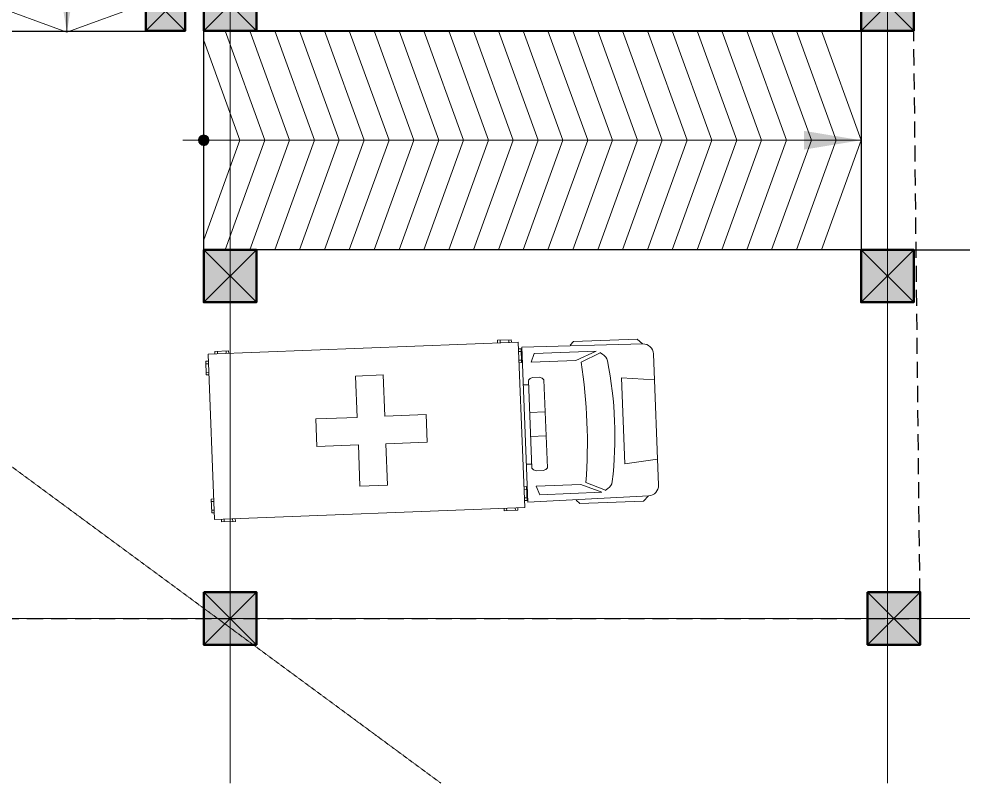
# Model space of a CAD drawing. Header units: millimetres. Extents: x 2402294 to 3337895, y 3394997 to 3969149.
# Drawn here: x 2497737 to 2508511, y 3496107 to 3504830 of the extents above; entities that cross this region are included whole.
import ezdxf

# ---------------------------------------------------------------- set-up
doc = ezdxf.new("R2010")
doc.units = ezdxf.units.MM
doc.header["$MEASUREMENT"] = 0
doc.linetypes.add('CENTER', pattern=[2, 1.25, -0.25, 0.25, -0.25])
doc.linetypes.add('DASHED', pattern=[0.75, 0.5, -0.25])
for name, color, linetype, lineweight in [('0newfurnture', 30, 'Continuous', 15), ('centreline', 52, 'CENTER', 5), ('Column-0.5', 14, 'Continuous', 50), ('Dimension- 0.15', 114, 'Continuous', 15), ('Furniture Hospital-0.09', 44, 'Continuous', 9), ('Hatch', 9, 'Continuous', 9), ('hatch-1', 53, 'Continuous', 15), ('stairs', 6, 'Continuous', 25), ('WALL 0.2', 7, 'Continuous', 20), ('wall 0.4', 7, 'Continuous', 40), ('Wall-0.5', 7, 'Continuous', 50)]:
    doc.layers.add(name, color=color, linetype=linetype, lineweight=lineweight)
doc.styles.get("Standard").update_dxf_attribs({"font": 'arial.ttf'})
doc.dimstyles.get("Standard").update_dxf_attribs({"dimtxt": 500, "dimasz": 100, "dimexe": 100, "dimexo": 200, "dimgap": 0.09, "dimtad": 0, "dimtoh": 1, "dimdec": 0, "dimzin": 0, "dimdsep": 46, "dimtxsty": 'Standard', "dimblk": 'DOT', "dimcen": 0, "dimclrd": 256, "dimclre": 256, "dimclrt": 256, "dimadec": 0, "dimazin": 0, "dimtfac": 1, "dimtdec": 0, "dimtofl": 0, "dimtmove": 0, "dimatfit": 3, "dimfxl": 1, "dimtolj": 1, "dimtzin": 0, "dimlwd": -1, "dimlwe": -1, "dimarcsym": 1})

# ---------------------------------------------------------------- blocks, each defined once
blk = doc.blocks.new('A$C01AF3ADE')
at = {"layer": 'Furniture Hospital-0.09'}
for p, q in [((135, 990), (55, 990)), ((55, 990), (55, 975)), ((70, 990), (70, 975)), ((120, 975), (120, 990)), ((135, 975), (135, 990)), ((1695, 975), (1695, 990)), ((1695, 990), (1775, 990)), ((1710, 975), (1710, 990)), ((1760, 990), (1760, 975)), ((1775, 990), (1775, 975)), ((0, 935), (0, 855)), ((15, 935), (0, 935)), ((15, 975), (1815, 975)), ((15, 15), (15, 975)), ((1815, 975), (1815, 15)), ((1815, 935), (1830, 935)), ((1830, 935), (1830, 855)), ((1835, 945), (2535.8, 935.8)), ((1835, 45), (1835, 945)), ((2115, 945), (2135, 965)), ((2135, 965), (2505, 965)), ((2505, 965), (2534.2, 935.8)), ((15, 920), (0, 920)), ((1815, 920), (1830, 920)), ((1885, 855), (1905, 905)), ((1905, 905), (2265, 905)), ((2265, 905), (2145, 855)), ((2175, 845), (2287.7, 893.3)), ((2285, 895), (2300.8, 884.9)), ((0, 870), (15, 870)), ((0, 855), (15, 855)), ((1830, 870), (1815, 870)), ((1830, 855), (1815, 855)), ((2145, 855), (1885, 855)), ((2595, 875.8), (2595, 114.2)), ((865, 815), (1025, 815)), ((865, 575), (865, 815)), ((1025, 815), (1025, 575)), ((1835, 725), (1865, 725)), ((1865, 750.8), (1875, 760.8)), ((1865, 750), (1865, 240)), ((1875, 760.8), (1890, 765.8)), ((1890, 765.8), (1930, 765.8)), ((1945, 760.8), (1930, 765.8)), ((1955, 750.8), (1945, 760.8)), ((1955, 750), (1955, 240)), ((2405, 745), (2595, 725)), ((2405, 745), (2405, 245)), ((625, 575), (865, 575)), ((625, 415), (625, 575)), ((1025, 575), (1265, 575)), ((1265, 575), (1265, 415)), ((1955, 565), (1865, 565)), ((865, 415), (625, 415)), ((865, 175), (865, 415)), ((1025, 415), (1025, 175)), ((1265, 415), (1025, 415)), ((1955, 425), (1865, 425)), ((1835, 265), (1865, 265)), ((1865, 240), (1875, 230)), ((1875, 230), (1890, 225)), ((1890, 225), (1930, 225)), ((1945, 230), (1930, 225)), ((1955, 240), (1945, 230)), ((2405, 245), (2595, 265)), ((1025, 175), (865, 175)), ((0, 135), (15, 135)), ((0, 55), (0, 135)), ((0, 120), (15, 120)), ((1830, 135), (1815, 135)), ((1830, 120), (1815, 120)), ((1830, 55), (1830, 135)), ((1885, 135), (1905, 85)), ((2145, 135), (1885, 135)), ((2265, 85), (2145, 135)), ((2175, 145), (2287.7, 96.7)), ((15, 70), (0, 70)), ((15, 55), (0, 55)), ((1815, 70), (1830, 70)), ((1815, 55), (1830, 55)), ((1905, 85), (2265, 85)), ((2285, 95), (2300.8, 105.1)), ((1815, 15), (15, 15)), ((55, 0), (55, 15)), ((135, 0), (55, 0)), ((70, 0), (70, 15)), ((120, 15), (120, 0)), ((135, 15), (135, 0)), ((1695, 15), (1695, 0)), ((1695, 0), (1775, 0)), ((1710, 15), (1710, 0)), ((1760, 0), (1760, 15)), ((1775, 0), (1775, 15)), ((1835, 45), (2535.8, 54.2)), ((2115, 45), (2135, 25)), ((2135, 25), (2505, 25)), ((2505, 25), (2534.2, 54.2))]:
    blk.add_line(p, q, dxfattribs=at)
for centre, radius, start, end in [((2535, 875.8), 60, 0, 89.2462), ((2268.6, 834.3), 60, 10.7953, 57.5288), ((-877.5, 495), 3072.5, 353.459, 6.541), ((103.2, 495), 2251.8, 351.0441, 8.9559), ((2268.6, 155.7), 60, 302.4712, 349.2047), ((2535, 114.2), 60, 270.7538, 0)]:
    blk.add_arc(centre, radius, start, end, dxfattribs=at)
blk = doc.blocks.new('_Dot')
at = {"color": 0, "linetype": 'ByBlock', "lineweight": -2}
blk.add_line((-0.5, 0), (-1, 0), dxfattribs=at)
at = {"color": 0, "linetype": 'ByBlock', "lineweight": -3, "const_width": 0.5}
blk.add_lwpolyline([(-0.25, 0, 1), (0.25, 0, 1)], format="xyb", close=True, dxfattribs=at)
blk = doc.blocks.new('2ft column')
at = {"layer": 'Hatch', "ltscale": 5}
h = blk.add_hatch(color=256, dxfattribs=at)
h.dxf.hatch_style = 1
h.paths.add_polyline_path([(2207385, 4176559), (2207985, 4176559), (2207985, 4175959), (2207385, 4175959)])
at = {"layer": 'Column-0.5', "ltscale": 5}
blk.add_lwpolyline([(2207385, 4176559), (2207985, 4176559), (2207985, 4175959), (2207385, 4175959)], close=True, dxfattribs=at)
at = {"layer": 'Defpoints', "ltscale": 5}
for points in [[(2207985, 4176559), (2207385, 4175959)], [(2207985, 4175959), (2207385, 4176559)]]:
    blk.add_lwpolyline(points, dxfattribs=at)
blk = doc.blocks.new('main grid')
at = {"layer": 'centreline', "ltscale": 5}
for p, q in [((2518911, 4018930), (2518911, 3987284)), ((2526411, 4018930), (2526411, 3987284)), ((2533911, 3989164), (2515100, 3989164))]:
    blk.add_line(p, q, dxfattribs=at)
blk.add_lwpolyline([(2510725, 3995097), (2521316, 3987284)], dxfattribs=at)
at = {"layer": 'Hatch'}
for p in [(311226, -180087), (318726, -180087), (311226, -183187), (318726, -183187), (311226, -187095), (318801, -187095)]:
    blk.add_blockref('2ft column', p, dxfattribs=at)
blk = doc.blocks.new('RAMP23')
at = {"layer": 'Dimension- 0.15', "ltscale": 5}
h = blk.add_hatch(dxfattribs=at)
h.set_pattern_fill('ANSI31', color=256, scale=25.555556, angle=90)
h.set_pattern_definition([(135, (1623697.9227, 1877740.101), (-2.258813329, -2.258813329), [])])
h.paths.add_polyline_path([(2418321, 3996255), (2418380, 3996255), (2418380, 3996196, -0.414214)])
h.paths.add_polyline_path([(2418321, 3996255, -0.414214), (2418380, 3996314), (2418380, 3996255)])
h.paths.add_polyline_path([(2418380, 3996255), (2418380, 3996314, -0.414214), (2418439, 3996255)])
h.paths.add_polyline_path([(2418380, 3996196), (2418380, 3996255), (2418439, 3996255, -0.414214)])
blk.add_lwpolyline([(2418984, 4012016), (2418984, 4013523), (2420784, 4013523), (2420784, 4012700)], dxfattribs=at)
blk.add_circle((2418380, 3996255), 59.1, dxfattribs=at)
at = {"layer": 'hatch-1', "color": 4, "lineweight": 0, "ltscale": 5}
for points in [[(2417484, 4012256), (2418384, 4012583), (2419284, 4012256)], [(2419884, 4012503), (2420784, 4012177), (2421684, 4012503)], [(2420447, 4012583), (2420784, 4012460), (2421122, 4012583)], [(2417484, 4011973), (2418384, 4012299), (2419284, 4011973)], [(2419884, 4012220), (2420784, 4011893), (2421684, 4012220)], [(2417484, 4011689), (2418384, 4012016), (2419284, 4011689)], [(2419782, 4011938), (2420784, 4011574), (2421787, 4011938)], [(2419884, 4011936), (2420784, 4011610), (2421684, 4011936)], [(2417484, 4011406), (2418384, 4011732), (2419284, 4011406)], [(2419884, 4011653), (2420784, 4011326), (2421684, 4011653)], [(2417484, 4011122), (2418384, 4011449), (2419284, 4011122)], [(2419884, 4011369), (2420784, 4011043), (2421684, 4011369)], [(2417484, 4010839), (2418384, 4011165), (2419284, 4010839)], [(2419884, 4011086), (2420784, 4010759), (2421684, 4011086)], [(2417484, 4010555), (2418384, 4010882), (2419284, 4010555)], [(2419884, 4010802), (2420784, 4010476), (2421684, 4010802)], [(2417484, 4010272), (2418384, 4010598), (2419284, 4010272)], [(2419884, 4010519), (2420784, 4010192), (2421684, 4010519)], [(2417484, 4009988), (2418384, 4010315), (2419284, 4009988)], [(2419884, 4010235), (2420784, 4009909), (2421684, 4010235)], [(2417484, 4009705), (2418384, 4010031), (2419284, 4009705)], [(2419884, 4009952), (2420784, 4009625), (2421684, 4009952)], [(2417484, 4009421), (2418384, 4009748), (2419284, 4009421)], [(2419884, 4009668), (2420784, 4009342), (2421684, 4009668)], [(2417484, 4009138), (2418384, 4009464), (2419284, 4009138)], [(2419884, 4009385), (2420784, 4009058), (2421684, 4009385)], [(2417484, 4008854), (2418384, 4009181), (2419284, 4008854)], [(2419884, 4009101), (2420784, 4008775), (2421684, 4009101)], [(2417484, 4008571), (2418384, 4008897), (2419284, 4008571)], [(2419884, 4008818), (2420784, 4008491), (2421684, 4008818)], [(2417484, 4008287), (2418384, 4008614), (2419284, 4008287)], [(2419884, 4008534), (2420784, 4008208), (2421684, 4008534)], [(2417484, 4008004), (2418384, 4008330), (2419284, 4008004)], [(2419884, 4008251), (2420784, 4007924), (2421684, 4008251)], [(2417484, 4007721), (2418384, 4008047), (2419284, 4007721)], [(2419884, 4007967), (2420784, 4007641), (2421684, 4007967)], [(2417484, 4007437), (2418384, 4007763), (2419284, 4007437)], [(2419884, 4007684), (2420784, 4007357), (2421684, 4007684)], [(2417484, 4007154), (2418384, 4007480), (2419284, 4007154)], [(2419884, 4007400), (2420784, 4007074), (2421684, 4007400)], [(2417484, 4006870), (2418384, 4007196), (2419284, 4006870)], [(2419884, 4007117), (2420784, 4006791), (2421684, 4007117)], [(2417484, 4006587), (2418384, 4006913), (2419284, 4006587)], [(2419884, 4006833), (2420784, 4006507), (2421684, 4006833)], [(2417484, 4006303), (2418384, 4006629), (2419284, 4006303)], [(2419884, 4006550), (2420784, 4006224), (2421684, 4006550)], [(2417484, 4006020), (2418384, 4006346), (2419284, 4006020)], [(2419884, 4006266), (2420784, 4005940), (2421684, 4006266)], [(2417484, 4005736), (2418384, 4006062), (2419284, 4005736)], [(2419884, 4005983), (2420784, 4005657), (2421684, 4005983)], [(2417484, 4005453), (2418384, 4005779), (2419284, 4005453)], [(2419884, 4005699), (2420784, 4005373), (2421684, 4005699)], [(2417484, 4005169), (2418384, 4005495), (2419284, 4005169)], [(2419884, 4005416), (2420784, 4005090), (2421684, 4005416)], [(2417484, 4004886), (2418384, 4005212), (2419284, 4004886)], [(2419884, 4005132), (2420784, 4004806), (2421684, 4005132)], [(2417484, 4004602), (2418384, 4004928), (2419284, 4004602)], [(2419884, 4004849), (2420784, 4004523), (2421684, 4004849)], [(2417484, 4004319), (2418384, 4004645), (2419284, 4004319)], [(2419884, 4004565), (2420784, 4004239), (2421684, 4004565)], [(2417484, 4004035), (2418384, 4004361), (2419284, 4004035)], [(2419884, 4004282), (2420784, 4003956), (2421684, 4004282)], [(2417484, 4003752), (2418384, 4004078), (2419284, 4003752)], [(2417484, 4003752), (2418384, 4004078), (2419284, 4003752)], [(2419884, 4003998), (2420784, 4003672), (2421684, 4003998)], [(2417484, 4003468), (2418384, 4003794), (2419284, 4003468)], [(2419884, 4003715), (2420784, 4003389), (2421684, 4003715)], [(2417484, 4003185), (2418384, 4003511), (2419284, 4003185)], [(2419884, 4003431), (2420784, 4003105), (2421684, 4003431)], [(2417484, 4002901), (2418384, 4003228), (2419284, 4002901)], [(2419884, 4003148), (2420784, 4002822), (2421684, 4003148)], [(2417484, 4002618), (2418384, 4002944), (2419284, 4002618)], [(2419884, 4002864), (2420784, 4002538), (2421684, 4002864)], [(2417484, 4002334), (2418384, 4002661), (2419284, 4002334)], [(2419884, 4002581), (2420784, 4002255), (2421684, 4002581)], [(2417484, 4002051), (2418384, 4002377), (2419284, 4002051)], [(2419884, 4002298), (2420784, 4001971), (2421684, 4002298)], [(2417484, 4001767), (2418384, 4002094), (2419284, 4001767)], [(2419884, 4002014), (2420784, 4001688), (2421684, 4002014)], [(2417484, 4001484), (2418384, 4001810), (2419284, 4001484)], [(2419884, 4001731), (2420784, 4001404), (2421684, 4001731)], [(2417484, 4001200), (2418384, 4001527), (2419284, 4001200)], [(2419884, 4001447), (2420784, 4001121), (2421684, 4001447)], [(2417484, 4000917), (2418384, 4001243), (2419284, 4000917)], [(2419884, 4001164), (2420784, 4000837), (2421684, 4001164)], [(2417484, 4000633), (2418384, 4000960), (2419284, 4000633)], [(2419884, 4000880), (2420784, 4000554), (2421684, 4000880)], [(2417484, 4000350), (2418384, 4000676), (2419284, 4000350)], [(2419884, 4000597), (2420784, 4000270), (2421684, 4000597)], [(2417484, 4000066), (2418384, 4000393), (2419284, 4000066)], [(2419884, 4000313), (2420784, 3999987), (2421684, 4000313)], [(2417484, 3999783), (2418384, 4000109), (2419284, 3999783)], [(2419884, 4000030), (2420784, 3999703), (2421684, 4000030)], [(2417484, 3999499), (2418384, 3999826), (2419284, 3999499)], [(2419884, 3999746), (2420784, 3999420), (2421684, 3999746)], [(2417484, 3999216), (2418384, 3999542), (2419284, 3999216)], [(2419884, 3999463), (2420784, 3999136), (2421684, 3999463)], [(2417484, 3998932), (2418384, 3999259), (2419284, 3998932)], [(2419884, 3999179), (2420784, 3998853), (2421684, 3999179)], [(2417484, 3998649), (2418384, 3998975), (2419284, 3998649)], [(2419884, 3998896), (2420784, 3998569), (2421684, 3998896)], [(2417484, 3998365), (2418384, 3998692), (2419284, 3998365)], [(2419884, 3998612), (2420784, 3998286), (2421684, 3998612)], [(2417484, 3998082), (2418384, 3998408), (2419284, 3998082)], [(2419884, 3998329), (2420784, 3998002), (2421684, 3998329)], [(2417484, 3997798), (2418384, 3998125), (2419284, 3997798)], [(2419884, 3998045), (2420784, 3997719), (2421684, 3998045)], [(2417484, 3997515), (2418384, 3997841), (2419284, 3997515)], [(2419884, 3997762), (2420784, 3997435), (2421684, 3997762)], [(2417484, 3997231), (2418384, 3997558), (2419284, 3997231)], [(2419884, 3997478), (2420784, 3997152), (2421684, 3997478)], [(2417484, 3996948), (2418384, 3997274), (2419284, 3996948)], [(2419884, 3997195), (2420784, 3996868), (2421684, 3997195)], [(2417484, 3996664), (2418384, 3996991), (2419284, 3996664)], [(2419884, 3996911), (2420784, 3996585), (2421684, 3996911)], [(2417484, 3996381), (2418384, 3996707), (2419284, 3996381)], [(2417484, 3996381), (2418384, 3996707), (2419284, 3996381)], [(2419884, 3996628), (2420784, 3996301), (2421684, 3996628)]]:
    blk.add_lwpolyline(points, dxfattribs=at)
at = {"layer": 'stairs', "ltscale": 5}
for points in [[(2417484, 4012583), (2421684, 4012583)], [(2419284, 3996313), (2419284, 4012583)], [(2419884, 3996313), (2419884, 4012583)], [(2417484, 3996313), (2421684, 3996313)]]:
    blk.add_lwpolyline(points, dxfattribs=at)
at = {"layer": 'WALL 0.2', "ltscale": 5}
for points in [[(2417484, 4014613), (2421684, 4014613)], [(2417484, 4014383), (2421684, 4014383)]]:
    blk.add_lwpolyline(points, dxfattribs=at)
at = {"layer": 'Wall-0.5', "ltscale": 5}
for points in [[(2417254, 3996768), (2417484, 3996768), (2417484, 4014613), (2417254, 4014613)], [(2421684, 3996768), (2421914, 3996768), (2421914, 4014613), (2421684, 4014613)]]:
    blk.add_lwpolyline(points, close=True, dxfattribs=at)
at = {"layer": 'Hatch', "xscale": 0.75, "yscale": 0.75, "zscale": 0.75}
for p in [(761496, 880614), (766146, 880614), (761496, 873271), (766146, 873271), (761496, 864349), (766146, 864349)]:
    blk.add_blockref('2ft column', p, dxfattribs=at)
at = {"layer": 'Dimension- 0.15', "ltscale": 5}
for points, override in [([(2420784, 3996301), (2420784, 4012700)], {"dimasz": 600, "dimfxl": 500, "dimfxlon": 1}), ([(2418384, 4012016), (2418380, 3996313)], {"dimasz": 600, "dimgap": 0.09, "dimtad": 0, "dimfxl": 500, "dimfxlon": 1})]:
    blk.add_leader(points, dimstyle='Standard', override=override, dxfattribs=at)
blk = doc.blocks.new('TSK')
at = {"layer": 'Dimension- 0.15', "ltscale": 5}
blk.add_lwpolyline([(2428774, 3988106), (2428774, 3981360)], dxfattribs=at)
at = {"layer": 'hatch-1', "color": 4, "lineweight": 0, "ltscale": 5}
for points in [[(2427524, 3988644), (2428774, 3989097), (2430024, 3988644)], [(2427524, 3988360), (2428774, 3988814), (2430024, 3988360)], [(2427524, 3988077), (2428774, 3988530), (2430024, 3988077)], [(2427524, 3987793), (2428774, 3988247), (2430024, 3987793)], [(2427524, 3987510), (2428774, 3987963), (2430024, 3987510)], [(2427524, 3987226), (2428774, 3987680), (2430024, 3987226)], [(2427524, 3986943), (2428774, 3987396), (2430024, 3986943)], [(2427524, 3986659), (2428774, 3987113), (2430024, 3986659)], [(2427524, 3986376), (2428774, 3986829), (2430024, 3986376)], [(2427524, 3986092), (2428774, 3986546), (2430024, 3986092)], [(2427524, 3985809), (2428774, 3986262), (2430024, 3985809)], [(2427524, 3985525), (2428774, 3985979), (2430024, 3985525)], [(2427524, 3985242), (2428774, 3985695), (2430024, 3985242)], [(2427524, 3984959), (2428774, 3985412), (2430024, 3984959)], [(2427524, 3984675), (2428774, 3985128), (2430024, 3984675)], [(2427524, 3984392), (2428774, 3984845), (2430024, 3984392)], [(2427524, 3984108), (2428774, 3984561), (2430024, 3984108)], [(2427524, 3983825), (2428774, 3984278), (2430024, 3983825)], [(2427524, 3983541), (2428774, 3983994), (2430024, 3983541)], [(2427524, 3983258), (2428774, 3983711), (2430024, 3983258)], [(2427524, 3982974), (2428774, 3983427), (2430024, 3982974)], [(2427524, 3982691), (2428774, 3983144), (2430024, 3982691)], [(2427524, 3982407), (2428774, 3982860), (2430024, 3982407)], [(2427524, 3982124), (2428774, 3982577), (2430024, 3982124)], [(2427524, 3981840), (2428774, 3982293), (2430024, 3981840)], [(2427636, 3981597), (2428774, 3982010), (2429912, 3981597)]]:
    blk.add_lwpolyline(points, dxfattribs=at)
at = {"layer": 'Dimension- 0.15', "ltscale": 5}
blk.add_leader([(2428774, 3989097), (2428774, 3981360)], dimstyle='Standard', override={"dimasz": 650, "dimgap": 0.09, "dimtad": 0, "dimfxl": 500, "dimfxlon": 1}, dxfattribs=at)

msp = doc.modelspace()

# ---------------------------------------------------------------- hatches: boundary and pattern name
at = {"layer": 'Dimension- 0.15', "ltscale": 5}
h = msp.add_hatch(dxfattribs=at)
h.set_pattern_fill('ANSI31', color=256, scale=25.555556)
h.set_pattern_definition([(45, (381331.1585, 4298654.8943), (-2.258813329, 2.258813329), [])])
h.paths.add_polyline_path([(2499846.3, 3503385.9), (2499846.3, 3503445), (2499787.2, 3503445, 0.4142136)])
h.paths.add_polyline_path([(2499846.3, 3503385.9, 0.4142136), (2499905.4, 3503445), (2499846.3, 3503445)])
h.paths.add_polyline_path([(2499846.3, 3503445), (2499905.4, 3503445, 0.4142136), (2499846.3, 3503504.1)])
h.paths.add_polyline_path([(2499787.2, 3503445), (2499846.3, 3503445), (2499846.3, 3503504.1, 0.4142136)])

# ---------------------------------------------------------------- linework, layer by layer
at = {"layer": 'centreline', "ltscale": 5}
msp.add_line((2500146.3, 3527753.2), (2500146.3, 3500122.4), dxfattribs=at)
at = {"layer": 'Dimension- 0.15', "ltscale": 5}
msp.add_circle((2499846.3, 3503445), 59.1, dxfattribs=at)
at = {"layer": 'stairs', "linetype": 'DASHED', "ltscale": 366}
msp.add_lwpolyline([(2494535.1, 3504695), (2494535.1, 3497986.8), (2508021.3, 3497986.8), (2507946.3, 3504810)], dxfattribs=at)
at = {"layer": 'stairs', "ltscale": 5}
for points in [[(2507346.3, 3502195), (2499846.3, 3502195), (2499846.3, 3504695)], [(2507346.3, 3504695), (2507346.3, 3502195), (2523096.3, 3502195)]]:
    msp.add_lwpolyline(points, dxfattribs=at)
at = {"layer": 'wall 0.4', "ltscale": 5}
msp.add_lwpolyline([(2500446.3, 3504695), (2507346.3, 3504695)], dxfattribs=at)

# ---------------------------------------------------------------- block references
at = {"layer": '0newfurnture', "ltscale": 5}
msp.add_blockref('main grid', (-18764.5, -491176.8), dxfattribs=at)
at = {"layer": 'Furniture Hospital-0.09', "ltscale": 6, "xscale": 1.967777777777831, "yscale": 1.967777777777831, "zscale": 1.967777777777831, "rotation": 2.243381542928415}
msp.add_blockref('A$C01AF3ADE', (2499941.2, 3499084.8), dxfattribs=at)
at = {"layer": 'wall 0.4'}
msp.add_blockref('RAMP23', (77500.8, -491622.9), dxfattribs=at)
at = {"layer": 'wall 0.4', "rotation": 270}
msp.add_blockref('TSK', (-1481750.9, 5932219), dxfattribs=at)

doc.saveas('drawing.dxf')
